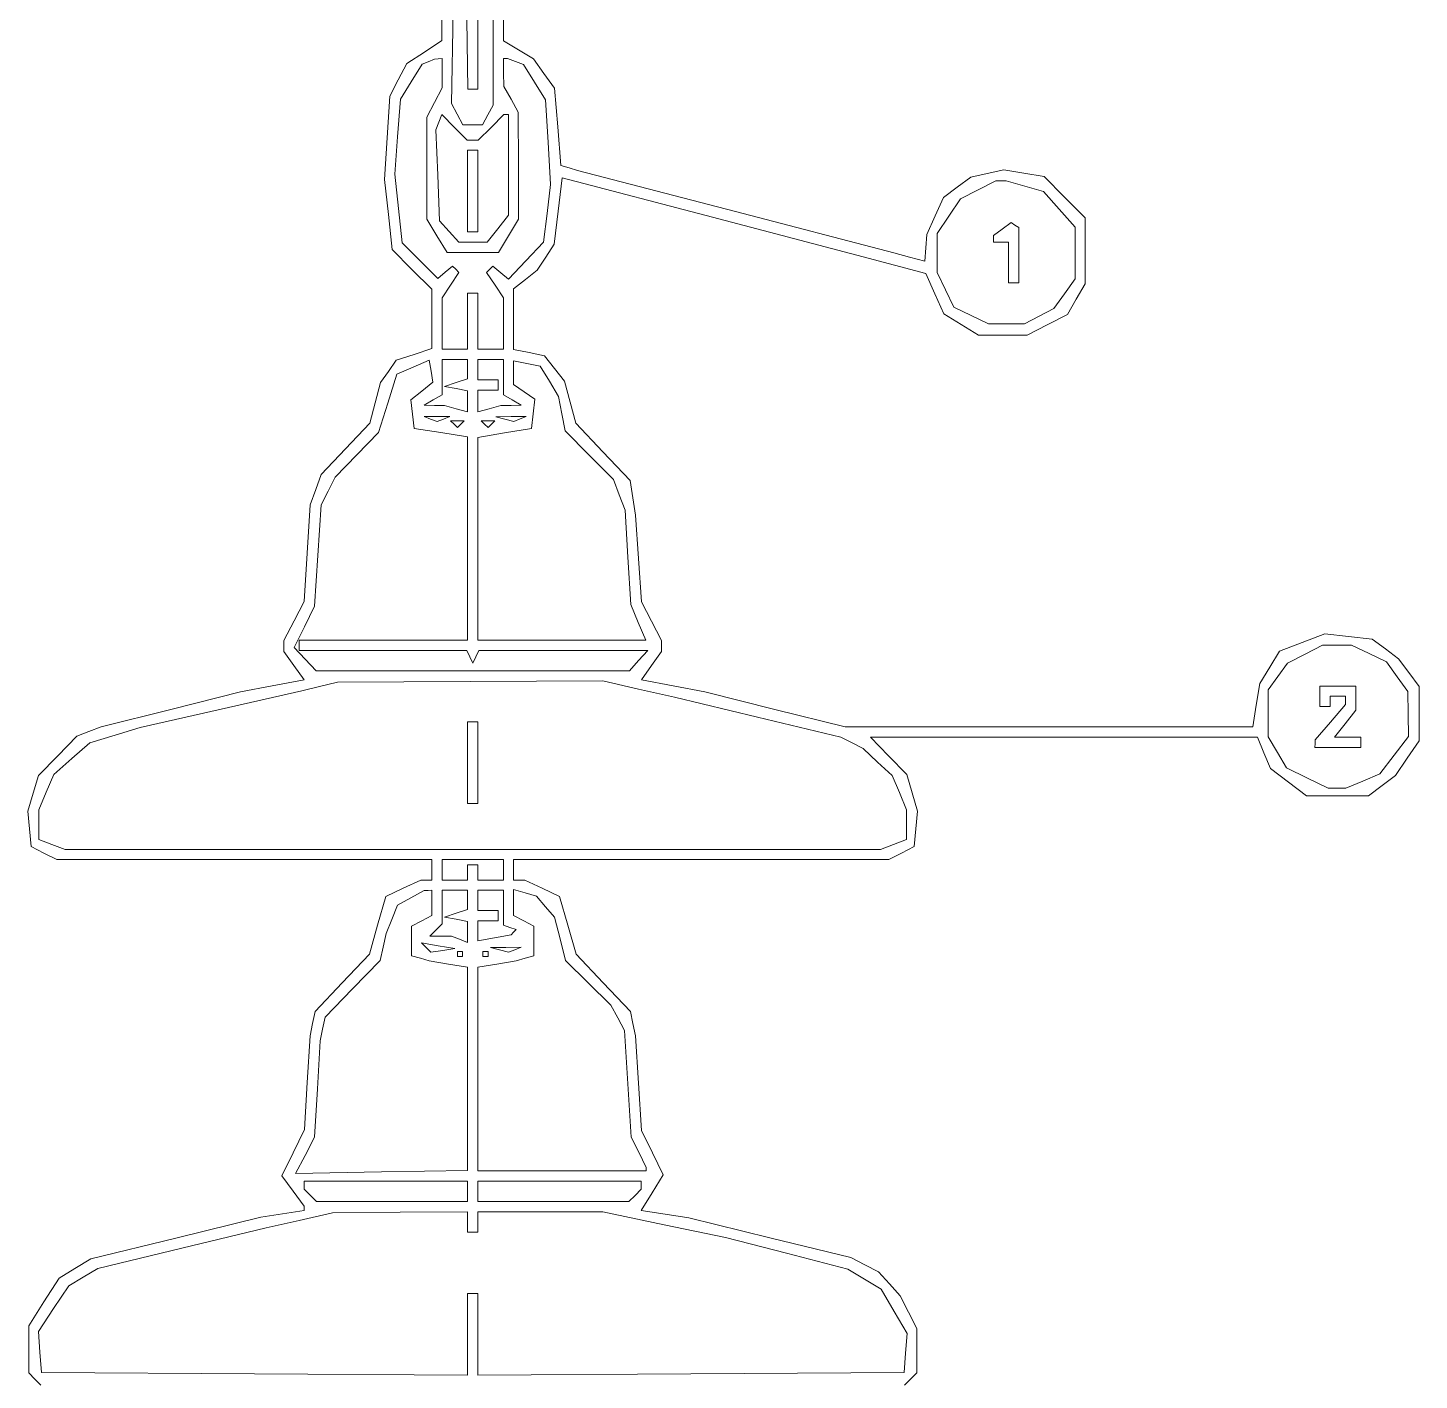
# Paper-space layout 'AN-12-DGE-067' of a CAD drawing. Header units: metres, sheet in millimetres. Extents: x 12 to 193, y 4 to 291.
# Drawn here: x 113.64 to 147.9, y 122.84 to 156.14 of the extents above; entities that cross this region are included whole.
import ezdxf

# ---------------------------------------------------------------- set-up
doc = ezdxf.new("R2010")
doc.units = ezdxf.units.M
doc.layers.add('DGE_CONTORNOS', color=7, linetype='Continuous', lineweight=0)
doc.layers.add('DGE_DATOS', color=7, linetype='Continuous', lineweight=0)

# ---------------------------------------------------------------- blocks, each defined once
blk = doc.blocks.new('LP_REF_DGE_MT_067')
at = {"layer": 'DGE_CONTORNOS'}
for points in [[(123.839, 157.277), (123.837, 155.83), (123.403, 155.548), (122.969, 155.267), (122.761, 154.865), (122.553, 154.463), (122.489, 153.436), (122.425, 152.41), (122.517, 151.547), (122.61, 150.684), (123.099, 150.194), (123.589, 149.705), (123.589, 148.975), (123.589, 148.246), (123.15, 148.101), (122.71, 147.956), (122.518, 147.682), (122.326, 147.409), (122.194, 146.906), (122.061, 146.404), (121.462, 145.775), (120.863, 145.147), (120.728, 144.77), (120.594, 144.393), (120.52, 143.205), (120.446, 142.018), (120.196, 141.536), (119.945, 141.055), (119.945, 140.921), (119.945, 140.787), (120.193, 140.438), (120.442, 140.089), (119.659, 139.938), (118.876, 139.787), (117.16, 139.358), (115.444, 138.929), (115.145, 138.815), (114.847, 138.702), (114.376, 138.217), (113.904, 137.732), (113.772, 137.292), (113.64, 136.852), (113.682, 136.415), (113.724, 135.978), (114.038, 135.82), (114.352, 135.662), (118.971, 135.66), (123.589, 135.658), (123.589, 135.407), (123.589, 135.155), (123.451, 135.155), (123.313, 135.155), (122.885, 134.952), (122.457, 134.749), (122.253, 134.041), (122.05, 133.333), (121.381, 132.627), (120.712, 131.92), (120.65, 131.621), (120.589, 131.322), (120.52, 130.167), (120.451, 129.012), (120.173, 128.44), (119.896, 127.868), (120.171, 127.495), (120.447, 127.122), (120.447, 127.07), (120.447, 127.018), (119.913, 126.935), (119.379, 126.852), (117.284, 126.339), (115.188, 125.826), (114.799, 125.59), (114.41, 125.353), (114.035, 124.763), (113.661, 124.172), (113.661, 123.594), (113.661, 123.015), (113.812, 122.864), (113.963, 122.713)], [(135.226, 122.713), (135.377, 122.864), (135.528, 123.015), (135.528, 123.562), (135.528, 124.108), (135.325, 124.51), (135.122, 124.913), (134.854, 125.207), (134.586, 125.502), (134.246, 125.679), (133.906, 125.856), (131.913, 126.347), (129.919, 126.838), (129.329, 126.927), (128.739, 127.015), (129.01, 127.454), (129.281, 127.893), (129.017, 128.438), (128.752, 128.983), (128.676, 130.153), (128.601, 131.322), (128.539, 131.621), (128.478, 131.92), (127.808, 132.627), (127.139, 133.333), (126.936, 134.041), (126.732, 134.749), (126.304, 134.952), (125.876, 135.155), (125.738, 135.155), (125.6, 135.155), (125.6, 135.407), (125.6, 135.658), (130.218, 135.66), (134.837, 135.662), (135.151, 135.82), (135.465, 135.978), (135.507, 136.415), (135.549, 136.852), (135.414, 137.303), (135.279, 137.754), (134.832, 138.214), (134.385, 138.674), (139.151, 138.674), (143.918, 138.674), (144.077, 138.29), (144.236, 137.905), (144.679, 137.567), (145.123, 137.229), (145.886, 137.23), (146.65, 137.231), (146.983, 137.481), (147.315, 137.732), (147.606, 138.156), (147.898, 138.58), (147.898, 139.253), (147.898, 139.925), (147.643, 140.266), (147.389, 140.607), (147.065, 140.849), (146.742, 141.09), (146.16, 141.156), (145.579, 141.221), (145.02, 141.008), (144.461, 140.794), (144.218, 140.394), (143.975, 139.994), (143.888, 139.46), (143.8, 138.926), (138.781, 138.926), (133.761, 138.926), (132.037, 139.358), (130.313, 139.79), (129.53, 139.939), (128.747, 140.089), (128.996, 140.438), (129.244, 140.787), (129.244, 140.921), (129.244, 141.055), (128.998, 141.53), (128.751, 142.005), (128.677, 143.073), (128.603, 144.142), (128.537, 144.569), (128.472, 144.997), (127.802, 145.7), (127.133, 146.404), (126.994, 146.921), (126.856, 147.439), (126.609, 147.753), (126.362, 148.067), (125.981, 148.144), (125.6, 148.22), (125.6, 148.968), (125.6, 149.716), (125.891, 149.945), (126.182, 150.174), (126.391, 150.494), (126.601, 150.814), (126.697, 151.632), (126.794, 152.45), (130.501, 151.477), (134.209, 150.505), (134.979, 150.298), (135.75, 150.091), (135.973, 149.596), (136.197, 149.102), (136.623, 148.838), (137.05, 148.574), (137.648, 148.574), (138.246, 148.574), (138.741, 148.828), (139.235, 149.082), (139.455, 149.459), (139.675, 149.836), (139.675, 150.65), (139.675, 151.464), (139.168, 151.971), (138.661, 152.479), (138.165, 152.562), (137.67, 152.646), (137.264, 152.557), (136.858, 152.468), (136.52, 152.218), (136.182, 151.968), (135.979, 151.511), (135.776, 151.054), (135.752, 150.726), (135.727, 150.397), (135.345, 150.499), (134.963, 150.6), (131.067, 151.617), (127.171, 152.634), (126.969, 152.695), (126.767, 152.756), (126.687, 153.707), (126.607, 154.658), (126.349, 155.02), (126.091, 155.383), (125.72, 155.602), (125.349, 155.821), (125.349, 157.18)]]:
    blk.add_lwpolyline(points, dxfattribs=at)
for points in [[(124.597, 154.636), (124.72, 154.636), (124.724, 156.929), (124.728, 159.223), (124.913, 158.979), (125.097, 158.735), (125.097, 156.489), (125.097, 154.242), (124.967, 153.999), (124.837, 153.756), (124.595, 153.756), (124.352, 153.756), (124.212, 154.017), (124.072, 154.279), (124.113, 156.562), (124.155, 158.846), (124.28, 159.035), (124.406, 159.223), (124.44, 156.929), (124.475, 154.636)], [(123.84, 155.027), (123.84, 154.664), (123.653, 154.304), (123.465, 153.945), (123.465, 152.688), (123.464, 151.431), (123.713, 151.022), (123.962, 150.614), (124.595, 150.614), (125.227, 150.614), (125.476, 151.022), (125.725, 151.431), (125.721, 152.751), (125.717, 154.07), (125.537, 154.384), (125.357, 154.699), (125.353, 155.044), (125.349, 155.39), (125.401, 155.39), (125.454, 155.39), (125.65, 155.315), (125.846, 155.239), (126.114, 154.805), (126.383, 154.371), (126.448, 153.327), (126.513, 152.282), (126.424, 151.573), (126.336, 150.864), (125.906, 150.408), (125.477, 149.953), (125.284, 150.113), (125.091, 150.273), (125.014, 150.196), (124.937, 150.119), (125.143, 149.805), (125.349, 149.492), (125.349, 148.859), (125.349, 148.226), (125.034, 148.226), (124.72, 148.226), (124.72, 148.917), (124.72, 149.609), (124.595, 149.609), (124.469, 149.609), (124.469, 148.917), (124.469, 148.226), (124.155, 148.226), (123.84, 148.226), (123.84, 148.859), (123.84, 149.492), (124.046, 149.805), (124.252, 150.119), (124.175, 150.196), (124.098, 150.273), (123.917, 150.123), (123.736, 149.973), (123.296, 150.412), (122.856, 150.852), (122.766, 151.695), (122.676, 152.537), (122.746, 153.462), (122.816, 154.386), (123.082, 154.816), (123.347, 155.246), (123.5, 155.308), (123.652, 155.37), (123.746, 155.38), (123.84, 155.39)], [(124.595, 153.379), (124.732, 153.379), (125.046, 153.693), (125.36, 154.007), (125.417, 154.007), (125.474, 154.007), (125.474, 152.768), (125.474, 151.528), (125.214, 151.197), (124.953, 150.865), (124.605, 150.865), (124.256, 150.865), (124.017, 151.13), (123.778, 151.394), (123.734, 152.514), (123.69, 153.635), (123.761, 153.82), (123.832, 154.005), (124.145, 153.692), (124.457, 153.379)], [(124.469, 152.122), (124.469, 151.117), (124.595, 151.117), (124.72, 151.117), (124.72, 152.122), (124.72, 153.128), (124.595, 153.128), (124.469, 153.128)], [(138.188, 152.244), (138.649, 152.116), (139.037, 151.675), (139.424, 151.234), (139.424, 150.598), (139.424, 149.962), (139.163, 149.595), (138.901, 149.228), (138.541, 149.041), (138.18, 148.855), (137.738, 148.855), (137.296, 148.855), (136.868, 149.059), (136.439, 149.263), (136.235, 149.691), (136.031, 150.12), (136.031, 150.6), (136.031, 151.08), (136.316, 151.507), (136.601, 151.934), (137.039, 152.153), (137.476, 152.373), (137.602, 152.373), (137.727, 152.372)], [(137.632, 151.186), (137.413, 151.026), (137.413, 150.946), (137.413, 150.865), (137.602, 150.865), (137.79, 150.865), (137.79, 150.363), (137.79, 149.86), (137.916, 149.86), (138.042, 149.86), (138.042, 150.544), (138.042, 151.228), (137.946, 151.287), (137.85, 151.346)], [(123.341, 147.198), (123.069, 146.978), (123.109, 146.628), (123.149, 146.279), (123.809, 146.175), (124.469, 146.07), (124.469, 143.566), (124.469, 141.062), (122.395, 141.062), (120.322, 141.062), (120.322, 140.937), (120.322, 140.811), (122.385, 140.811), (124.448, 140.811), (124.521, 140.654), (124.595, 140.497), (124.668, 140.654), (124.741, 140.811), (126.824, 140.811), (128.906, 140.811), (128.679, 140.56), (128.451, 140.308), (124.597, 140.308), (120.742, 140.308), (120.472, 140.596), (120.201, 140.884), (120.452, 141.39), (120.702, 141.897), (120.781, 143.145), (120.859, 144.393), (121.032, 144.735), (121.204, 145.078), (121.74, 145.629), (122.275, 146.179), (122.502, 146.899), (122.729, 147.618), (123.127, 147.787), (123.526, 147.956), (123.57, 147.687), (123.614, 147.419)], [(124.469, 147.738), (124.469, 147.501), (124.186, 147.408), (123.903, 147.314), (124.186, 147.259), (124.469, 147.203), (124.469, 146.946), (124.469, 146.689), (124.186, 146.764), (123.903, 146.84), (123.652, 146.846), (123.401, 146.851), (123.621, 146.979), (123.84, 147.107), (123.84, 147.541), (123.84, 147.975), (124.155, 147.975), (124.469, 147.975)], [(125.349, 147.541), (125.349, 147.107), (125.568, 146.979), (125.788, 146.851), (125.537, 146.846), (125.286, 146.84), (125.003, 146.764), (124.72, 146.689), (124.72, 146.955), (124.72, 147.221), (124.972, 147.221), (125.223, 147.221), (125.223, 147.346), (125.223, 147.472), (124.972, 147.472), (124.72, 147.472), (124.72, 147.723), (124.72, 147.975), (125.034, 147.975), (125.349, 147.975)], [(126.481, 147.44), (126.709, 147.065), (126.788, 146.641), (126.868, 146.216), (127.463, 145.619), (128.059, 145.021), (128.202, 144.644), (128.344, 144.267), (128.416, 143.104), (128.488, 141.94), (128.671, 141.501), (128.855, 141.062), (126.787, 141.062), (124.72, 141.062), (124.72, 143.558), (124.72, 146.054), (125.38, 146.166), (126.04, 146.278), (126.081, 146.637), (126.122, 146.995), (125.861, 147.178), (125.6, 147.361), (125.6, 147.65), (125.6, 147.94), (125.926, 147.878), (126.253, 147.815)], [(123.872, 146.509), (123.715, 146.446), (123.558, 146.509), (123.401, 146.572), (123.715, 146.572), (124.029, 146.572)], [(124.301, 146.383), (124.217, 146.299), (124.134, 146.383), (124.05, 146.467), (124.217, 146.467), (124.385, 146.467)], [(125.055, 146.383), (124.972, 146.299), (124.888, 146.383), (124.804, 146.467), (124.972, 146.467), (125.139, 146.467)], [(125.759, 146.51), (125.605, 146.447), (125.382, 146.505), (125.16, 146.563), (125.537, 146.568), (125.914, 146.572)], [(146.665, 140.733), (147.095, 140.529), (147.355, 140.163), (147.616, 139.798), (147.624, 139.242), (147.632, 138.687), (147.282, 138.228), (146.931, 137.768), (146.512, 137.593), (146.093, 137.418), (145.877, 137.418), (145.661, 137.418), (145.148, 137.666), (144.634, 137.915), (144.406, 138.3), (144.179, 138.686), (144.179, 139.265), (144.179, 139.843), (144.418, 140.17), (144.657, 140.497), (145.088, 140.717), (145.519, 140.936), (145.877, 140.937), (146.235, 140.937)], [(128.679, 139.857), (129.559, 139.657), (131.609, 139.166), (133.659, 138.675), (133.934, 138.534), (134.209, 138.392), (134.564, 138.062), (134.92, 137.732), (135.099, 137.308), (135.277, 136.884), (135.277, 136.519), (135.277, 136.155), (134.954, 136.032), (134.632, 135.91), (124.595, 135.91), (114.557, 135.91), (114.235, 136.032), (113.912, 136.155), (113.912, 136.519), (113.912, 136.884), (114.095, 137.321), (114.277, 137.758), (114.721, 138.148), (115.165, 138.538), (115.788, 138.723), (116.41, 138.908), (118.397, 139.36), (120.384, 139.813), (120.824, 139.922), (121.264, 140.031), (124.532, 140.044), (127.799, 140.058)], [(145.456, 139.68), (145.456, 139.429), (145.582, 139.429), (145.708, 139.429), (145.708, 139.554), (145.708, 139.68), (145.896, 139.68), (146.085, 139.68), (146.085, 139.581), (146.085, 139.482), (145.713, 139.047), (145.341, 138.612), (145.336, 138.517), (145.331, 138.423), (145.896, 138.423), (146.462, 138.423), (146.462, 138.549), (146.462, 138.674), (146.138, 138.674), (145.815, 138.674), (146.075, 139.006), (146.336, 139.337), (146.336, 139.634), (146.336, 139.931), (145.896, 139.931), (145.456, 139.931)], [(124.469, 138.046), (124.469, 137.041), (124.595, 137.041), (124.72, 137.041), (124.72, 138.046), (124.72, 139.052), (124.595, 139.052), (124.469, 139.052)], [(125.349, 135.407), (125.349, 135.155), (125.034, 135.155), (124.72, 135.155), (124.72, 135.344), (124.72, 135.533), (124.595, 135.533), (124.469, 135.533), (124.469, 135.344), (124.469, 135.155), (124.155, 135.155), (123.84, 135.155), (123.84, 135.407), (123.84, 135.658), (124.595, 135.658), (125.349, 135.658)], [(123.589, 134.594), (123.589, 134.285), (123.338, 134.15), (123.086, 134.016), (123.086, 133.651), (123.086, 133.287), (123.306, 133.227), (123.526, 133.167), (123.998, 133.087), (124.469, 133.008), (124.469, 130.505), (124.469, 128.003), (122.351, 127.966), (120.232, 127.929), (120.465, 128.375), (120.698, 128.821), (120.769, 130.009), (120.84, 131.197), (120.899, 131.486), (120.958, 131.776), (121.635, 132.475), (122.313, 133.174), (122.39, 133.505), (122.467, 133.836), (122.605, 134.187), (122.744, 134.537), (123.072, 134.716), (123.401, 134.894), (123.495, 134.899), (123.589, 134.904)], [(124.469, 134.667), (124.469, 134.431), (124.186, 134.337), (123.903, 134.244), (124.186, 134.188), (124.469, 134.133), (124.469, 133.877), (124.469, 133.62), (124.27, 133.697), (124.071, 133.773), (123.805, 133.773), (123.539, 133.773), (123.69, 133.924), (123.84, 134.075), (123.84, 134.489), (123.84, 134.904), (124.155, 134.904), (124.469, 134.904)], [(126.388, 134.499), (126.61, 134.242), (126.745, 133.707), (126.88, 133.172), (127.439, 132.624), (127.998, 132.076), (128.164, 131.762), (128.33, 131.448), (128.412, 130.137), (128.495, 128.826), (128.681, 128.452), (128.867, 128.079), (128.867, 128.035), (128.867, 127.992), (126.794, 127.992), (124.72, 127.992), (124.72, 130.5), (124.72, 133.008), (125.191, 133.087), (125.663, 133.167), (125.883, 133.227), (126.103, 133.287), (126.103, 133.651), (126.103, 134.016), (125.851, 134.15), (125.6, 134.285), (125.6, 134.603), (125.6, 134.921), (125.883, 134.839), (126.165, 134.757)], [(125.349, 134.475), (125.349, 134.045), (125.506, 133.989), (125.663, 133.933), (125.6, 133.871), (125.537, 133.809), (125.129, 133.731), (124.72, 133.654), (124.72, 133.902), (124.72, 134.15), (124.972, 134.15), (125.223, 134.15), (125.223, 134.276), (125.223, 134.401), (124.972, 134.401), (124.72, 134.401), (124.72, 134.653), (124.72, 134.904), (125.034, 134.904), (125.349, 134.904)], [(123.857, 133.421), (123.56, 133.375), (123.445, 133.49), (123.33, 133.605), (123.742, 133.537), (124.155, 133.468)], [(124.343, 133.333), (124.343, 133.27), (124.28, 133.27), (124.217, 133.27), (124.217, 133.333), (124.217, 133.396), (124.28, 133.396), (124.343, 133.396)], [(124.972, 133.333), (124.972, 133.27), (124.909, 133.27), (124.846, 133.27), (124.846, 133.333), (124.846, 133.396), (124.909, 133.396), (124.972, 133.396)], [(125.634, 133.439), (125.479, 133.377), (125.257, 133.435), (125.034, 133.492), (125.411, 133.497), (125.788, 133.502)], [(124.469, 127.489), (124.469, 127.238), (122.609, 127.238), (120.749, 127.238), (120.598, 127.389), (120.447, 127.539), (120.447, 127.64), (120.447, 127.74), (122.458, 127.74), (124.469, 127.74)], [(128.742, 127.64), (128.742, 127.539), (128.591, 127.389), (128.44, 127.238), (126.58, 127.238), (124.72, 127.238), (124.72, 127.489), (124.72, 127.74), (126.731, 127.74), (128.742, 127.74)], [(124.469, 126.735), (124.469, 126.484), (124.595, 126.484), (124.72, 126.484), (124.72, 126.735), (124.72, 126.986), (126.26, 126.986), (127.799, 126.985), (129.307, 126.667), (130.815, 126.348), (132.323, 125.962), (133.831, 125.575), (134.241, 125.327), (134.651, 125.079), (134.972, 124.531), (135.293, 123.984), (135.253, 123.505), (135.214, 123.027), (129.967, 122.995), (124.72, 122.962), (124.72, 123.969), (124.72, 124.975), (124.595, 124.975), (124.469, 124.975), (124.469, 123.969), (124.469, 122.962), (119.222, 122.995), (113.975, 123.027), (113.938, 123.531), (113.901, 124.035), (114.275, 124.6), (114.649, 125.164), (115.006, 125.374), (115.362, 125.584), (117.433, 126.087), (119.505, 126.59), (120.322, 126.774), (121.139, 126.957), (122.804, 126.972), (124.469, 126.986)]]:
    blk.add_lwpolyline(points, close=True, dxfattribs=at)

psp = doc.layouts.new('AN-12-DGE-067')

# ---------------------------------------------------------------- block references
at = {"layer": 'DGE_DATOS'}
psp.add_blockref('LP_REF_DGE_MT_067', (0, 0), dxfattribs=at)

doc.saveas('drawing.dxf')
